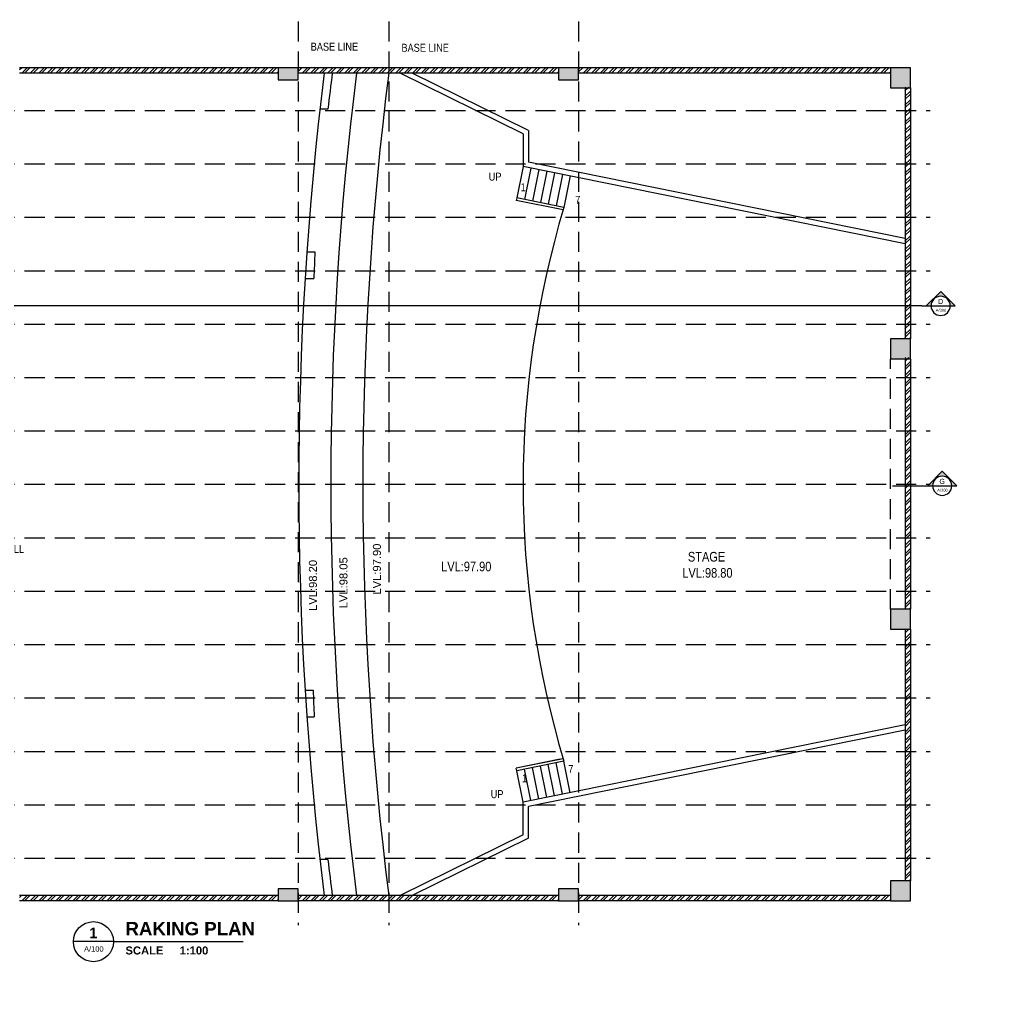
# Model space of a CAD drawing. Header units: millimetres. Extents: x 9926231 to 10238363, y -1347476 to -1088459.
# Drawn here: x 9990430 to 10027073, y -1237301 to -1200575 of the extents above; entities that cross this region are included whole.
import ezdxf
from ezdxf.enums import TextEntityAlignment as Align

# ---------------------------------------------------------------- set-up
doc = ezdxf.new("R2010")
doc.units = ezdxf.units.MM
doc.header["$MEASUREMENT"] = 0
doc.linetypes.add('DASHED', pattern=[0.75, 0.5, -0.25])
for name, color, linetype in [('A-DIMN-200', 5, 'Continuous'), ('A-HATH-MSNY', 9, 'Continuous'), ('A-REFR-SECT', 2, 'Continuous'), ('A-REFR-TARG-100', 7, 'Continuous'), ('A-REFR-TITL-100', 2, 'Continuous'), ('A-STCS-STEP', 4, 'Continuous'), ('A-TEXT-NOTE-100', 4, 'Continuous'), ('A-WALL-MSNY', 3, 'Continuous'), ('S-COL', 200, 'Continuous'), ('S-HATH-CONC', 253, 'Continuous')]:
    doc.layers.add(name, color=color, linetype=linetype)
doc.styles.add('ARIAL', font='arial.ttf', dxfattribs={"width": 0.8})
doc.styles.add('ARIAL-TITLE', font='arialbd.ttf')
doc.styles.get("Standard").update_dxf_attribs({"font": 'arial.ttf'})

# ---------------------------------------------------------------- blocks, each defined once
blk = doc.blocks.new('A-SEC-REF-ARROW-1')
at = {"layer": 'A-REFR-SECT'}
h = blk.add_hatch(color=8, dxfattribs=at)
edge = h.paths.add_edge_path()
edge.add_line((0, 904), (0, 600))
edge.add_ellipse((0, 0), major_axis=(424, 424), ratio=1, start_angle=45, end_angle=135)
edge.add_ellipse((0, 0), major_axis=(424, 424), ratio=1, start_angle=135, end_angle=225)
edge.add_line((0, -600), (0, -904))
edge.add_line((0, -904), (-904, 0))
edge.add_line((-904, 0), (0, 904))
at = {"layer": 'A-REFR-SECT', "color": 8, "linetype": 'Continuous', "ltscale": 100}
for p, q in [((-904, 0), (0, 904)), ((0, 904), (0, 600)), ((0, -904), (-904, 0)), ((0, -600), (0, -904))]:
    blk.add_line(p, q, dxfattribs=at)
at = {"layer": 'A-REFR-SECT', "color": 8, "linetype": 'Continuous'}
blk.add_circle((0, 0), 600, dxfattribs=at)
blk = doc.blocks.new('A-SEC-REF-1')
at = {"layer": 'A-REFR-SECT', "ltscale": 800}
blk.add_line((-600, 0), (600, 0), dxfattribs=at)
at = {"layer": 'A-REFR-SECT', "color": 4, "linetype": 'Continuous', "style": 'ARIAL', "width": 0.8}
for tag, height, p in [('SECTION-LETTER', 320, (-1, 276)), ('DRAWING-REF', 180, (15, -270))]:
    blk.add_attdef(tag, text='', height=height, dxfattribs=at).set_placement(p, align=Align.MIDDLE)
blk = doc.blocks.new('A-DETAIL-TITLE-100')
at = {"layer": 'A-REFR-TITL-100', "linetype": 'Continuous'}
blk.add_line((0, 0), (-1500, 0), dxfattribs=at)
blk.add_circle((-750, 0), 750, dxfattribs=at)
at = {"layer": 'A-REFR-TITL-100', "color": 4, "style": 'ARIAL-TITLE'}
for tag, p, height in [('TITLE1', (450, 937), 500), ('TITLE2', (450, 237), 500), ('SCALE1', (450, -480), 300), ('SCALE2', (2479, -480), 300)]:
    blk.add_attdef(tag, p, '', height=height, dxfattribs=at)
at = {"layer": 'A-REFR-TITL-100', "color": 4, "linetype": 'Continuous', "style": 'ARIAL-TITLE'}
blk.add_attdef('DRWG-NO', text='', height=400, dxfattribs=at).set_placement((-751, 326), align=Align.MIDDLE)
at = {"layer": 'A-REFR-TITL-100', "color": 4, "linetype": 'Continuous', "style": 'ARIAL', "width": 0.8}
blk.add_attdef('DRAWING-REF', text='', height=200, dxfattribs=at).set_placement((-735, -270), align=Align.MIDDLE)

msp = doc.modelspace()

# ---------------------------------------------------------------- hatches: boundary and pattern name
at = {"layer": 'A-HATH-MSNY'}
h = msp.add_hatch(dxfattribs=at)
h.set_pattern_fill('ANSI32', color=8, scale=600, style=0)
h.set_pattern_definition([(45, (183272.4, -37706.77), (-159.099026, 159.099026), []), (45, (183378.47, -37706.77), (-159.099026, 159.099026), [])])
h.paths.add_polyline_path([(10000103.8, -1202376.7), (9990428.7, -1202376.6), (9990428.7, -1202576.6), (10000103.8, -1202576.7)])
h = msp.add_hatch(dxfattribs=at)
h.set_pattern_fill('ANSI32', color=8, scale=600, style=0)
h.set_pattern_definition([(45, (193772.49, -37706.77), (-159.099026, 159.099026), []), (45, (193878.55, -37706.77), (-159.099026, 159.099026), [])])
h.paths.add_polyline_path([(10010603.9, -1202376.7), (10000853.8, -1202376.6), (10000853.8, -1202576.6), (10010603.9, -1202576.7)])
h = msp.add_hatch(dxfattribs=at)
h.set_pattern_fill('ANSI32', color=8, scale=600, style=0)
h.set_pattern_definition([(45, (206197.08, -37706.77), (-159.099026, 159.099026), []), (45, (206303.15, -37706.77), (-159.099026, 159.099026), [])])
h.paths.add_polyline_path([(10023028.5, -1202376.7), (10011353.9, -1202376.6), (10011353.9, -1202576.6), (10023028.5, -1202576.7)])
h = msp.add_hatch(dxfattribs=at)
h.set_pattern_fill('ANSI32', color=8, scale=600, style=0)
h.set_pattern_definition([(45, (206945.48, -38438.9), (-159.099026, 159.099026), []), (45, (207051.55, -38438.9), (-159.099026, 159.099026), [])])
h.paths.add_polyline_path([(10023776.9, -1203108.8), (10023576.9, -1203108.8), (10023576.9, -1212533.7), (10023778.5, -1212533.7)])
h = msp.add_hatch(dxfattribs=at)
h.set_pattern_fill('ANSI32', color=8, scale=600, style=0)
h.set_pattern_definition([(45, (206947.08, -48556.5), (-159.099026, 159.099026), []), (45, (207053.15, -48556.5), (-159.099026, 159.099026), [])])
h.paths.add_polyline_path([(10023778.5, -1213226.4), (10023578.5, -1213226.4), (10023578.5, -1222651.3), (10023780.1, -1222651.3)])
h = msp.add_hatch(dxfattribs=at)
h.set_pattern_fill('ANSI32', color=8, scale=600, style=0)
h.set_pattern_definition([(45, (206947.08, -58731.36), (-159.099026, 159.099026), []), (45, (207053.15, -58731.36), (-159.099026, 159.099026), [])])
h.paths.add_polyline_path([(10023778.5, -1223401.3), (10023578.5, -1223401.3), (10023578.5, -1232826.1), (10023780.1, -1232826.1)])
h = msp.add_hatch(dxfattribs=at)
h.set_pattern_fill('ANSI32', color=8, scale=600, style=0)
h.set_pattern_definition([(45, (183274, -68706.41), (-159.099026, 159.099026), []), (45, (183380.07, -68706.41), (-159.099026, 159.099026), [])])
h.paths.add_polyline_path([(10000105.4, -1233376.3), (9990430.3, -1233376.3), (9990430.3, -1233576.3), (10000105.4, -1233576.3)])
h = msp.add_hatch(dxfattribs=at)
h.set_pattern_fill('ANSI32', color=8, scale=600, style=0)
h.set_pattern_definition([(45, (193774.09, -68706.41), (-159.099026, 159.099026), []), (45, (193880.15, -68706.41), (-159.099026, 159.099026), [])])
h.paths.add_polyline_path([(10010605.5, -1233376.3), (10000855.4, -1233376.2), (10000855.4, -1233576.3), (10010605.5, -1233576.3)])
h = msp.add_hatch(dxfattribs=at)
h.set_pattern_fill('ANSI32', color=8, scale=600, style=0)
h.set_pattern_definition([(45, (206198.68, -68706.41), (-159.099026, 159.099026), []), (45, (206304.75, -68706.41), (-159.099026, 159.099026), [])])
h.paths.add_polyline_path([(10023030.1, -1233376.3), (10011355.5, -1233376.3), (10011355.5, -1233576.3), (10023030.1, -1233576.3)])
at = {"layer": 'S-HATH-CONC'}
for points in [[(10000103.8, -1202826.6), (10000103.8, -1202376.6), (10000853.8, -1202376.6), (10000853.8, -1202826.6)], [(10010603.9, -1202826.6), (10010603.9, -1202376.6), (10011353.9, -1202376.6), (10011353.9, -1202826.6)], [(10023028.5, -1203126.6), (10023028.5, -1202376.6), (10023778.5, -1202376.6), (10023778.5, -1203126.6)], [(10023030.1, -1213283.7), (10023030.1, -1212533.7), (10023780.1, -1212533.7), (10023780.1, -1213283.7)], [(10023030.1, -1223401.3), (10023030.1, -1222651.3), (10023780.1, -1222651.3), (10023780.1, -1223401.3)], [(10023030.1, -1233576.1), (10023030.1, -1232826.1), (10023780.1, -1232826.1), (10023780.1, -1233576.1)], [(10000105.4, -1233576.1), (10000105.4, -1233126.1), (10000855.4, -1233126.1), (10000855.4, -1233576.1)], [(10010605.5, -1233576.1), (10010605.5, -1233126.1), (10011355.5, -1233126.1), (10011355.5, -1233576.1)]]:
    msp.add_hatch(color=8, dxfattribs=at).paths.add_polyline_path(points)

# ---------------------------------------------------------------- linework, layer by layer
at = {"layer": 'A-DIMN-200', "color": 8}
msp.add_line((10024201.5, -1211295.3), (9964950, -1211295.3), dxfattribs=at)
at = {"layer": 'A-REFR-SECT', "color": 8, "linetype": 'Continuous'}
for p, q in [((10024201.5, -1211295.3), (10024552.6, -1211295.3)), ((10023109.9, -1218031.7), (10024609.9, -1218031.7))]:
    msp.add_line(p, q, dxfattribs=at)
at = {"layer": 'A-REFR-TARG-100', "color": 8, "linetype": 'DASHED', "ltscale": 1500}
for p, q in [((10000853.8, -1200644.3), (10000853.8, -1234484.8)), ((10004250.9, -1200644.3), (10004250.9, -1234484.8)), ((10011353.9, -1200644.3), (10011353.9, -1234484.8)), ((9964744.1, -1203976.4), (10024515.9, -1203976.4)), ((9964744.1, -1205976.4), (10024515.9, -1205976.4)), ((9964744.1, -1207976.4), (10024515.9, -1207976.4)), ((9964744.1, -1209976.4), (10024515.9, -1209976.4)), ((9964744.1, -1211976.4), (10024515.9, -1211976.4)), ((10023030.1, -1222651.3), (10023030.1, -1213286.7)), ((9964744.1, -1213976.4), (10024515.9, -1213976.4)), ((9964744.1, -1215976.4), (10024515.9, -1215976.4)), ((9964744.1, -1217976.4), (10024515.9, -1217976.4)), ((9964744.1, -1219976.4), (10024515.9, -1219976.4)), ((9964744.1, -1221976.4), (10024515.9, -1221976.4)), ((9964744.1, -1223976.4), (10024515.9, -1223976.4)), ((9964744.1, -1225976.4), (10024515.9, -1225976.4)), ((9964744.1, -1227976.4), (10024515.9, -1227976.4)), ((9964744.1, -1229976.4), (10024515.9, -1229976.4)), ((9964744.1, -1231976.4), (10024515.9, -1231976.4))]:
    msp.add_line(p, q, dxfattribs=at)
at = {"layer": 'A-REFR-TITL-100', "color": 8, "linetype": 'Continuous'}
msp.add_line((9993943.6, -1235101.4), (9998793.2, -1235101.4), dxfattribs=at)
at = {"layer": 'A-STCS-STEP', "color": 8}
for p, q in [((10001974, -1203926.6), (10001672.1, -1203926.6)), ((10001974, -1203926.6), (10001672.1, -1203926.6)), ((10009280.1, -1206073.2), (10009042.6, -1207249.5)), ((10009574.1, -1206132.6), (10009336.7, -1207308.8)), ((10009868.2, -1206191.9), (10009630.7, -1207368.2)), ((10010162.3, -1206251.3), (10009924.8, -1207427.6)), ((10010456.3, -1206310.7), (10010218.9, -1207487)), ((10010750.4, -1206370.1), (10010512.9, -1207546.3)), ((10011044.5, -1206429.4), (10010807, -1207605.7)), ((10009042.6, -1207249.5), (10009022.8, -1207347.5)), ((10010778.2, -1207701.9), (10009022.8, -1207347.5)), ((10010807, -1207605.7), (10009042.6, -1207249.5)), ((10001184, -1209266.1), (10001484.3, -1209266.1)), ((10001145.6, -1210266.1), (10001445.8, -1210266.1)), ((10001117.9, -1225681.7), (10001418.1, -1225681.7)), ((10001183.7, -1226681.7), (10001456.6, -1226681.7)), ((10010778.2, -1228250.8), (10009023.2, -1228607.4)), ((10010669.9, -1228272.8), (10009023.2, -1228607.4)), ((10010807, -1228347), (10009043, -1228705.4)), ((10010750.4, -1229582.6), (10010512.9, -1228406.3)), ((10011044.5, -1229523.2), (10010807, -1228347)), ((10009043, -1228705.4), (10009023.2, -1228607.4)), ((10009280.2, -1229880.1), (10009042.7, -1228703.8)), ((10009574.1, -1229820.1), (10009336.7, -1228643.8)), ((10009868.2, -1229760.7), (10009630.7, -1228584.4)), ((10010162.3, -1229701.3), (10009924.8, -1228525.1)), ((10010456.3, -1229642), (10010218.9, -1228465.7)), ((10001974, -1232026.1), (10001672.1, -1232026.1))]:
    msp.add_line(p, q, dxfattribs=at)
for centre, radius, start, end in [((10108995.5, -1217826.3), 129367.1, 183.922487, 183.922487), ((10108995.5, -1218108.6), 129367.1, 176.077513, 176.077513), ((10125926.6, -1217976.3), 125046.3, 172.925915, 187.074085), ((10125926.6, -1217976.3), 124746.3, 172.908816, 173.533237), ((10125926.6, -1217976.3), 124746.3, 172.908816, 173.533238), ((10125926.6, -1217976.3), 123846.3, 172.857016, 187.142984), ((10125926.6, -1217976.3), 122646.3, 172.786758, 187.213242), ((10045261.5, -1217976.3), 35981.5, 163.24849, 196.75151), ((10141180.8, -1215141.1), 139820, 177.591819, 178.001906), ((10141153.1, -1220806.7), 139820, 181.998094, 182.408181), ((10125926.6, -1217976.3), 124746.3, 186.466763, 187.091184)]:
    msp.add_arc(centre, radius, start, end, dxfattribs=at)
at = {"layer": 'A-WALL-MSNY', "color": 8}
for p, q in [((10000103.8, -1202376.6), (9990428, -1202376.6)), ((10010603.9, -1202376.6), (10000853.8, -1202376.6)), ((10023028.5, -1202376.6), (10011353.9, -1202376.6)), ((10023780.1, -1202376.6), (10023777.7, -1202376.6)), ((10000103.8, -1202576.6), (9990428, -1202576.6)), ((10004672.1, -1202576.6), (10000853.8, -1202576.6)), ((10010603.9, -1202576.6), (10004672.1, -1202576.6)), ((10009280.1, -1204849.5), (10004672.1, -1202576.6)), ((10009280.1, -1204849.5), (10004672.1, -1202576.6)), ((10009480.1, -1204725.2), (10005124.6, -1202576.6)), ((10023028.5, -1202576.6), (10011353.9, -1202576.6)), ((10023578.5, -1203126.6), (10023578.5, -1212533.7)), ((10023778.5, -1203126.6), (10023778.5, -1212533.7)), ((10009280.1, -1204849.5), (10009280.1, -1206073.2)), ((10009480.1, -1204725.2), (10009480.1, -1205909.7)), ((10023580.1, -1208772.3), (10009480.1, -1205909.7)), ((10023578.5, -1208976), (10009280.1, -1206073.2)), ((10023578.5, -1213283.7), (10023578.5, -1222651.3)), ((10023778.5, -1213283.7), (10023778.5, -1222651.3)), ((10023578.5, -1223401.3), (10023578.5, -1232826.1)), ((10023778.5, -1223401.3), (10023778.5, -1232826.1)), ((10023580.1, -1226976.3), (10009280.1, -1229879.5)), ((10023580.1, -1227180.4), (10009480.1, -1230042.9)), ((10009280.1, -1231103.2), (10009280.1, -1229879.5)), ((10009480.1, -1231227.4), (10009480.1, -1230042.9)), ((10009280.1, -1231103.2), (10004672.1, -1233376.1)), ((10009480.1, -1231227.4), (10005124.3, -1233376.2)), ((10000105.4, -1233376.2), (9990430.3, -1233376.2)), ((10000105.4, -1233576.2), (9990430.3, -1233576.2)), ((10010605.5, -1233376.3), (10000855.4, -1233376.2)), ((10010605.5, -1233576.3), (10000855.4, -1233576.2)), ((10023030.1, -1233376.3), (10011355.5, -1233376.3)), ((10023030.1, -1233576.3), (10011355.5, -1233576.3))]:
    msp.add_line(p, q, dxfattribs=at)
at = {"layer": 'S-COL', "color": 8}
for points in [[(10000103.8, -1202826.6), (10000853.8, -1202826.6), (10000853.8, -1202376.6), (10000103.8, -1202376.6)], [(10010603.9, -1202826.6), (10011353.9, -1202826.6), (10011353.9, -1202376.6), (10010603.9, -1202376.6)], [(10023028.5, -1203126.6), (10023778.5, -1203126.6), (10023778.5, -1202376.6), (10023028.5, -1202376.6)], [(10023030.1, -1213283.7), (10023780.1, -1213283.7), (10023780.1, -1212533.7), (10023030.1, -1212533.7)], [(10023030.1, -1223401.3), (10023780.1, -1223401.3), (10023780.1, -1222651.3), (10023030.1, -1222651.3)], [(10023030.1, -1233576.1), (10023780.1, -1233576.1), (10023780.1, -1232826.1), (10023030.1, -1232826.1)], [(10000105.4, -1233576.1), (10000855.4, -1233576.1), (10000855.4, -1233126.1), (10000105.4, -1233126.1)], [(10010605.5, -1233576.1), (10011355.5, -1233576.1), (10011355.5, -1233126.1), (10010605.5, -1233126.1)]]:
    msp.add_lwpolyline(points, close=True, dxfattribs=at)

# ---------------------------------------------------------------- block references
at = {"layer": 'A-REFR-SECT', "color": 8, "xscale": -0.6, "yscale": 0.6, "zscale": 0.6, "rotation": 89.99999999999997}
for p in [(10024912.6, -1211295.3), (10024969.9, -1218031.7)]:
    msp.add_blockref('A-SEC-REF-ARROW-1', p, dxfattribs=at)
at = {"layer": 'A-REFR-SECT', "color": 8, "ltscale": 800}
ref = msp.add_blockref('A-SEC-REF-1', (10024912.6, -1211295.3), dxfattribs=dict(at, xscale=0.6, yscale=0.6, zscale=0.6))
ref.add_attrib('SECTION-LETTER', 'D', dxfattribs={"color": 8, "linetype": 'Continuous', "height": 192, "style": 'ARIAL', "width": 0.8}).set_placement((10024911.9, -1211130), align=Align.MIDDLE)
ref.add_attrib('DRAWING-REF', 'A/300', dxfattribs={"color": 8, "linetype": 'Continuous', "height": 108, "style": 'ARIAL', "width": 0.8}).set_placement((10024921.8, -1211457.2), align=Align.MIDDLE)
ref = msp.add_blockref('A-SEC-REF-1', (10024969.9, -1218031.7), dxfattribs=dict(at, xscale=0.6, yscale=0.6, zscale=0.6))
ref.add_attrib('SECTION-LETTER', 'G', dxfattribs={"color": 8, "linetype": 'Continuous', "height": 192, "style": 'ARIAL', "width": 0.8}).set_placement((10024969.2, -1217866.4), align=Align.MIDDLE)
ref.add_attrib('DRAWING-REF', 'A/300', dxfattribs={"color": 8, "linetype": 'Continuous', "height": 108, "style": 'ARIAL', "width": 0.8}).set_placement((10024979.1, -1218193.6), align=Align.MIDDLE)
at = {"layer": 'A-REFR-TITL-100', "color": 8}
ref = msp.add_blockref('A-DETAIL-TITLE-100', (9993943.6, -1235101.4), dxfattribs=at)
ref.add_attrib('TITLE2', 'RAKING PLAN', (9994393.6, -1234864.4), dxfattribs={"color": 8, "height": 500, "style": 'ARIAL-TITLE'})
ref.add_attrib('DRWG-NO', '1', dxfattribs={"color": 8, "linetype": 'Continuous', "height": 400, "style": 'ARIAL-TITLE'}).set_placement((9993192.5, -1234775.9), align=Align.MIDDLE)
ref.add_attrib('DRAWING-REF', 'A/100', dxfattribs={"color": 8, "linetype": 'Continuous', "height": 200, "style": 'ARIAL', "width": 0.8}).set_placement((9993209, -1235371.2), align=Align.MIDDLE)
ref.add_attrib('SCALE1', 'SCALE', (9994393.6, -1235581.9), dxfattribs={"color": 8, "height": 300, "style": 'ARIAL-TITLE'})
ref.add_attrib('SCALE2', '1:100', (9996422.6, -1235581.9), dxfattribs={"color": 8, "height": 300, "style": 'ARIAL-TITLE'})

# ---------------------------------------------------------------- texts
at = {"layer": 'A-TEXT-NOTE-100', "color": 8, "attachment_point": 1}
for s, insert, char_height, width in [('\\pxt0;{\\fArial Narrow|b0|i0|c0|p34;BASE LINE}', (10001327.7, -1201439.5), 300, 8675.954), ('\\pxt0;{\\fArial Narrow|b0|i0|c0|p34;BASE LINE}', (10004724.9, -1201480.3), 300, 8675.954), ('{\\fArial Narrow|b0|i0|c0|p34;UP}', (10007991.8, -1206304.1), 300, 7229.961), ('{\\fArial Narrow|b0|i0|c0|p34;1}', (10009186.6, -1206699.8), 300, 7229.961), ('{\\fArial Narrow|b0|i0|c0|p34;7}', (10011230.5, -1207174.1), 300, 7229.961), ('\\pxt0;{\\fArial Narrow|b0|i0|c0|p34;MULTIPURPOSE HALL\\P58090 X 30800}', (9986929.8, -1220250.1), 300, 8675.954), ('\\pxt0;{\\fArial Narrow|b0|i0|c0|p34;STAGE}', (10015449.6, -1220508.4), 360, 5840.914), ('{\\fArial Narrow|b0|i0|c0|p34;LVL:97.90}', (10006212, -1220872.7), 360, 5840.914), ('{\\fArial Narrow|b0|i0|c0|p34;LVL:98.80}', (10015239.9, -1221112.1), 360, 5840.914), ('{\\fArial Narrow|b0|i0|c0|p34;7}', (10010971.1, -1228485.8), 300, 7229.961), ('{\\fArial Narrow|b0|i0|c0|p34;1}', (10009241.6, -1228831.7), 300, 7229.961), ('{\\fArial Narrow|b0|i0|c0|p34;UP}', (10008066.5, -1229427.3), 300, 7229.961)]:
    msp.add_mtext(s, dxfattribs=dict(at, insert=insert, char_height=char_height, width=width))
at = {"layer": 'A-TEXT-NOTE-100', "color": 8, "char_height": 300, "width": 8675.954, "attachment_point": 1, "rotation": 90}
for s, insert in [('LVL:97.90', (10003656.2, -1222106.5)), ('LVL:98.05', (10002404.1, -1222617.8)), ('LVL:98.20', (10001260.4, -1222718.6))]:
    msp.add_mtext(s, dxfattribs=dict(at, insert=insert))

doc.saveas('drawing.dxf')
